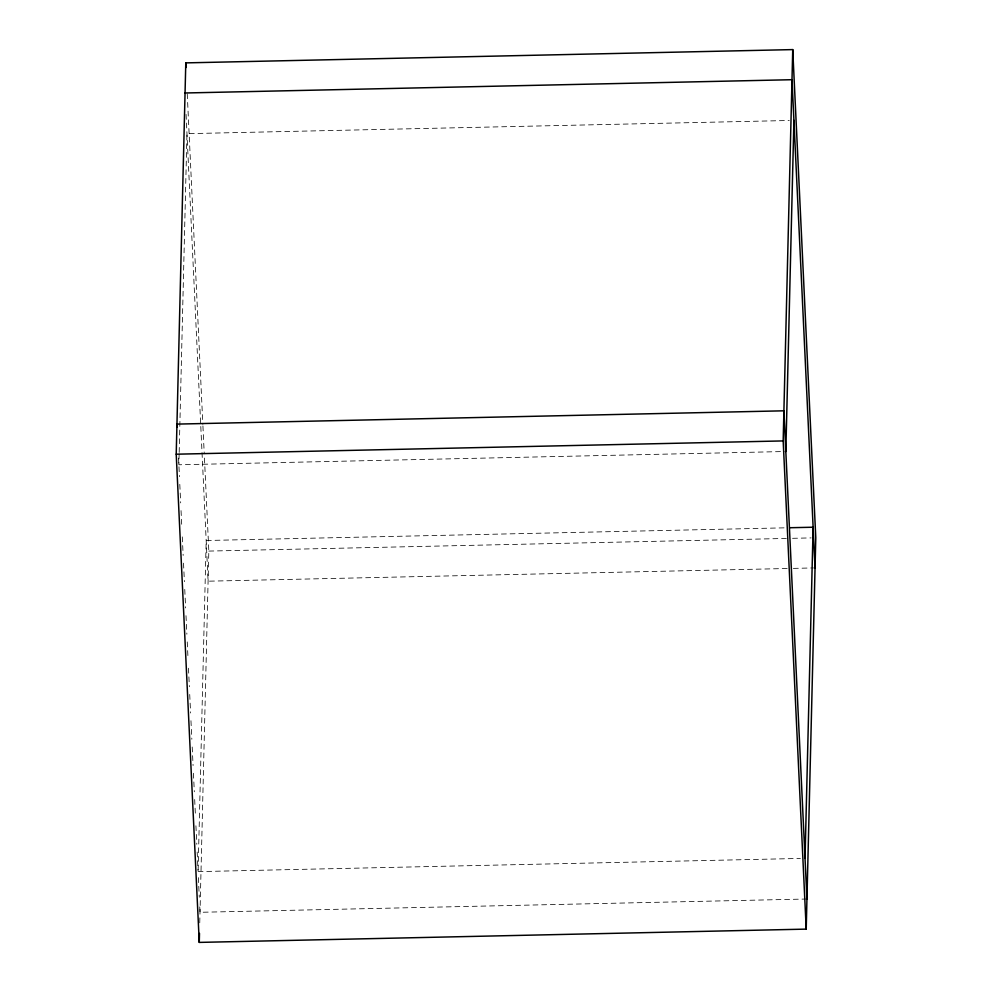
<?xml version="1.0" encoding="UTF-8"?>
<svg xmlns="http://www.w3.org/2000/svg" width="992" height="992" viewBox="0 0 992 992"><rect width="100%" height="100%" fill="white"/><g stroke="black" fill="none" stroke-linecap="round" stroke-linejoin="round"><path stroke-width="0.74" stroke-dasharray="4.96 3.72" d="M179.143 453.952L178.882 464.777L784.275 451.534M179.18 452.402L186.967 133.672L789.272 120.491M198.127 870.071L206.175 540.504L785.255 527.831M199.752 922.833L208.828 551.081L204.315 455.303M208.828 551.081L786.358 538.445M792.558 538.309L811.134 537.9M787.177 568.515L208.097 581.188L185.975 112.567M793.364 568.379L813.49 567.932M198.078 871.621L800.383 858.44M806.955 899.012L200 912.293L199.64 904.58M187.24 93.781L202.852 424.402M202.926 425.94L204.24 453.753M178.56 458.093L179.44 476.631M179.8 484.356L180.68 502.894M181.04 510.62L181.846 527.608M182.28 536.883L183.16 555.421M183.52 563.146L184.4 581.684M184.76 589.409L185.64 607.947M186 615.672L186.88 634.21M187.24 641.936L188.046 658.924M188.48 668.199L189.36 686.737M189.72 694.462L190.6 713M190.96 720.725L191.84 739.263M192.2 746.988L193.08 765.526M193.44 773.252L194.32 791.79M194.68 799.515L195.486 816.515M195.92 825.778L196.8 844.316M197.16 852.041L198.04 870.592M198.363 877.647L199.293 897.227"/><path stroke-width="1.49" d="M176.216 454.2L185.789 62.88L792.732 49.6L815.784 537.8L806.211 929.12L199.268 942.4L176.216 454.2L783.172 440.919L792.732 49.6M199.268 942.4L199.491 933.373M785.825 451.496L793.922 120.379M805.033 858.328L813.118 527.223L789.892 527.732M185.045 92.988L792 79.707L815.04 567.895M806.955 899.012L783.903 410.812L176.96 424.105L177.109 427.192M783.172 440.919L806.211 929.12M185.789 62.88L186 67.518"/></g></svg>
